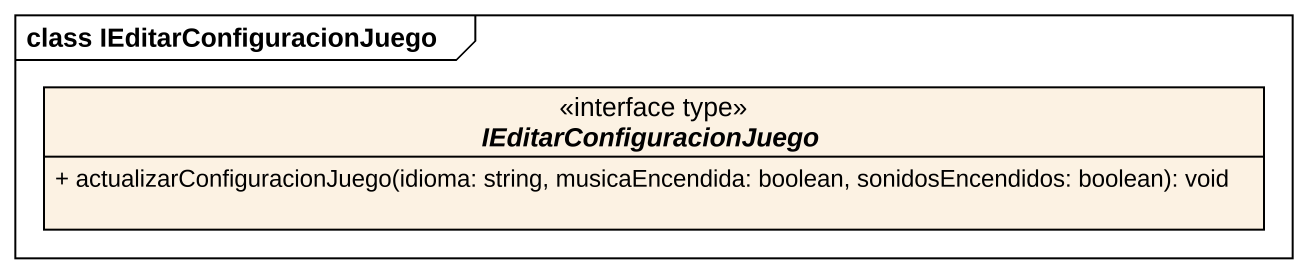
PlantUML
@startuml
mainframe class IEditarConfiguracionJuego
hide circle
hide empty members
skinparam classAttributeIconSize 0
interface IEditarConfiguracionJuego <<interface type>> {
  + actualizarConfiguracionJuego(idioma: string, musicaEncendida: boolean, sonidosEncendidos: boolean): void
}
@enduml
